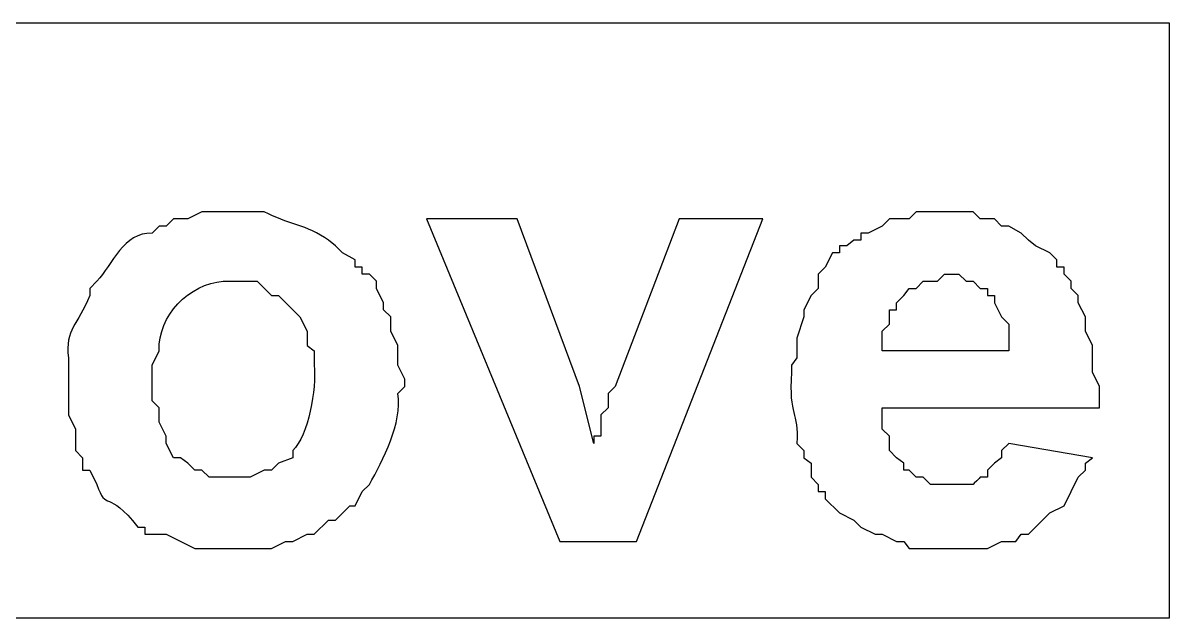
# Model space of a CAD drawing. Header units: millimetres. Extents: x -109 to -14.2, y -107.5 to -24.7.
# Drawn here: x -58.28 to -54.127, y -94.376 to -92.22 of the extents above; entities that cross this region are included whole.
import ezdxf

# ---------------------------------------------------------------- set-up
doc = ezdxf.new("R2010")
doc.units = ezdxf.units.MM
doc.header["$MEASUREMENT"] = 0
doc.layers.add('layer 1', color=7, linetype='Continuous')

msp = doc.modelspace()

# ---------------------------------------------------------------- linework, layer by layer
at = {"layer": 'layer 1', "color": 0}
for points, knots in [([(-64.4912, -92.2205), (-64.4912, -92.2205), (-64.4912, -94.3759), (-64.4912, -94.3759), (-64.4912, -94.3759), (-64.4912, -94.3759), (-54.1269, -94.3759), (-54.1269, -94.3759), (-54.1269, -94.3759), (-54.1269, -94.3759), (-54.1269, -92.2205), (-54.1269, -92.2205), (-54.1269, -92.2205), (-54.1269, -92.2205), (-64.4912, -92.2205), (-64.4912, -92.2205)], [0, 0, 0, 0, 0.2, 0.2, 0.2, 0.2, 0.4, 0.4, 0.4, 0.4, 0.6, 0.6, 0.6, 0.6, 1, 1, 1, 1]), ([(-58.1151, -93.5112), (-58.1151, -93.5112), (-58.1151, -93.4337), (-58.1151, -93.4337), (-58.1151, -93.4337), (-58.1271, -93.3274), (-58.082, -93.3175), (-58.0377, -93.2079), (-58.0377, -93.2079), (-58.0377, -93.2079), (-58.0377, -93.1821), (-58.0377, -93.1821), (-58.0377, -93.1821), (-58.0377, -93.1821), (-58.0119, -93.1562), (-58.0119, -93.1562), (-58.0119, -93.1562), (-57.9558, -93.0954), (-57.9146, -92.9777), (-57.8118, -92.982), (-57.8118, -92.982), (-57.8118, -92.982), (-57.786, -92.9562), (-57.786, -92.9562), (-57.786, -92.9562), (-57.786, -92.9562), (-57.7602, -92.9562), (-57.7602, -92.9562), (-57.7602, -92.9562), (-57.7602, -92.9562), (-57.7344, -92.9304), (-57.7344, -92.9304), (-57.7344, -92.9304), (-57.7344, -92.9304), (-57.6828, -92.9304), (-57.6828, -92.9304), (-57.6828, -92.9304), (-57.6828, -92.9304), (-57.6311, -92.9045), (-57.6311, -92.9045), (-57.6311, -92.9045), (-57.6311, -92.9045), (-57.4053, -92.9045), (-57.4053, -92.9045), (-57.4053, -92.9045), (-57.3231, -92.9488), (-57.2502, -92.9513), (-57.173, -93.0078), (-57.173, -93.0078), (-57.173, -93.0078), (-57.1471, -93.0272), (-57.1471, -93.0272), (-57.1471, -93.0272), (-57.1471, -93.0272), (-57.1213, -93.053), (-57.1213, -93.053), (-57.1213, -93.053), (-57.1213, -93.053), (-57.0761, -93.0788), (-57.0761, -93.0788), (-57.0761, -93.0788), (-57.0761, -93.0788), (-57.0761, -93.1046), (-57.0761, -93.1046), (-57.0761, -93.1046), (-57.0761, -93.1046), (-57.0503, -93.1046), (-57.0503, -93.1046), (-57.0503, -93.1046), (-57.0503, -93.1046), (-57.0503, -93.1304), (-57.0503, -93.1304), (-57.0503, -93.1304), (-57.0503, -93.1304), (-57.0245, -93.1304), (-57.0245, -93.1304), (-57.0245, -93.1304), (-57.0245, -93.1304), (-56.9987, -93.1562), (-56.9987, -93.1562), (-56.9987, -93.1562), (-56.9987, -93.1562), (-56.9987, -93.1821), (-56.9987, -93.1821), (-56.9987, -93.1821), (-56.9987, -93.1821), (-56.9729, -93.2337), (-56.9729, -93.2337), (-56.9729, -93.2337), (-56.9729, -93.2337), (-56.9729, -93.2595), (-56.9729, -93.2595), (-56.9729, -93.2595), (-56.9729, -93.2595), (-56.9471, -93.2853), (-56.9471, -93.2853), (-56.9471, -93.2853), (-56.9471, -93.2853), (-56.9471, -93.3369), (-56.9471, -93.3369), (-56.9471, -93.3369), (-56.9471, -93.3369), (-56.9213, -93.3886), (-56.9213, -93.3886), (-56.9213, -93.3886), (-56.9213, -93.3886), (-56.9213, -93.4596), (-56.9213, -93.4596), (-56.9213, -93.4596), (-56.9213, -93.4596), (-56.8954, -93.5112), (-56.8954, -93.5112), (-56.8954, -93.5112), (-56.8954, -93.5112), (-56.8954, -93.537), (-56.8954, -93.537), (-56.8954, -93.537), (-56.8954, -93.537), (-56.9213, -93.5628), (-56.9213, -93.5628), (-56.9213, -93.5628), (-56.9044, -93.6701), (-56.975, -93.8036), (-57.0245, -93.8919), (-57.0245, -93.8919), (-57.0245, -93.8919), (-57.0503, -93.9178), (-57.0503, -93.9178), (-57.0503, -93.9178), (-57.0503, -93.9178), (-57.0761, -93.9694), (-57.0761, -93.9694), (-57.0761, -93.9694), (-57.0761, -93.9694), (-57.0955, -93.9694), (-57.0955, -93.9694), (-57.0955, -93.9694), (-57.0955, -93.9694), (-57.1471, -94.021), (-57.1471, -94.021), (-57.1471, -94.021), (-57.1471, -94.021), (-57.173, -94.021), (-57.173, -94.021), (-57.173, -94.021), (-57.173, -94.021), (-57.2246, -94.0726), (-57.2246, -94.0726), (-57.2246, -94.0726), (-57.2246, -94.0726), (-57.2504, -94.0726), (-57.2504, -94.0726), (-57.2504, -94.0726), (-57.2504, -94.0726), (-57.302, -94.0985), (-57.302, -94.0985), (-57.302, -94.0985), (-57.302, -94.0985), (-57.3278, -94.0985), (-57.3278, -94.0985), (-57.3278, -94.0985), (-57.3278, -94.0985), (-57.3795, -94.1243), (-57.3795, -94.1243), (-57.3795, -94.1243), (-57.3795, -94.1243), (-57.657, -94.1243), (-57.657, -94.1243), (-57.657, -94.1243), (-57.657, -94.1243), (-57.7602, -94.0726), (-57.7602, -94.0726), (-57.7602, -94.0726), (-57.7602, -94.0726), (-57.8376, -94.0726), (-57.8376, -94.0726), (-57.8376, -94.0726), (-57.8376, -94.0726), (-57.8376, -94.0468), (-57.8376, -94.0468), (-57.8376, -94.0468), (-57.8376, -94.0468), (-57.8635, -94.0468), (-57.8635, -94.0468), (-57.8635, -94.0468), (-57.9734, -93.9049), (-57.9779, -93.9927), (-58.0119, -93.8919), (-58.0119, -93.8919), (-58.0119, -93.8919), (-58.0377, -93.8403), (-58.0377, -93.8403), (-58.0377, -93.8403), (-58.0377, -93.8403), (-58.0635, -93.8403), (-58.0635, -93.8403), (-58.0635, -93.8403), (-58.0635, -93.8403), (-58.0635, -93.7951), (-58.0635, -93.7951), (-58.0635, -93.7951), (-58.0635, -93.7951), (-58.0893, -93.7693), (-58.0893, -93.7693), (-58.0893, -93.7693), (-58.0893, -93.7693), (-58.0893, -93.6919), (-58.0893, -93.6919), (-58.0893, -93.6919), (-58.0893, -93.6919), (-58.1151, -93.6402), (-58.1151, -93.6402), (-58.1151, -93.6402), (-58.1151, -93.6402), (-58.1151, -93.5112), (-58.1151, -93.5112)], [0, 0, 0, 0, 0.018182, 0.018182, 0.018182, 0.018182, 0.036364, 0.036364, 0.036364, 0.036364, 0.054545, 0.054545, 0.054545, 0.054545, 0.072727, 0.072727, 0.072727, 0.072727, 0.090909, 0.090909, 0.090909, 0.090909, 0.109091, 0.109091, 0.109091, 0.109091, 0.127273, 0.127273, 0.127273, 0.127273, 0.145455, 0.145455, 0.145455, 0.145455, 0.163636, 0.163636, 0.163636, 0.163636, 0.181818, 0.181818, 0.181818, 0.181818, 0.2, 0.2, 0.2, 0.2, 0.218182, 0.218182, 0.218182, 0.218182, 0.236364, 0.236364, 0.236364, 0.236364, 0.254545, 0.254545, 0.254545, 0.254545, 0.272727, 0.272727, 0.272727, 0.272727, 0.290909, 0.290909, 0.290909, 0.290909, 0.309091, 0.309091, 0.309091, 0.309091, 0.327273, 0.327273, 0.327273, 0.327273, 0.345455, 0.345455, 0.345455, 0.345455, 0.363636, 0.363636, 0.363636, 0.363636, 0.381818, 0.381818, 0.381818, 0.381818, 0.4, 0.4, 0.4, 0.4, 0.418182, 0.418182, 0.418182, 0.418182, 0.436364, 0.436364, 0.436364, 0.436364, 0.454545, 0.454545, 0.454545, 0.454545, 0.472727, 0.472727, 0.472727, 0.472727, 0.490909, 0.490909, 0.490909, 0.490909, 0.509091, 0.509091, 0.509091, 0.509091, 0.527273, 0.527273, 0.527273, 0.527273, 0.545455, 0.545455, 0.545455, 0.545455, 0.563636, 0.563636, 0.563636, 0.563636, 0.581818, 0.581818, 0.581818, 0.581818, 0.6, 0.6, 0.6, 0.6, 0.618182, 0.618182, 0.618182, 0.618182, 0.636364, 0.636364, 0.636364, 0.636364, 0.654545, 0.654545, 0.654545, 0.654545, 0.672727, 0.672727, 0.672727, 0.672727, 0.690909, 0.690909, 0.690909, 0.690909, 0.709091, 0.709091, 0.709091, 0.709091, 0.727273, 0.727273, 0.727273, 0.727273, 0.745455, 0.745455, 0.745455, 0.745455, 0.763636, 0.763636, 0.763636, 0.763636, 0.781818, 0.781818, 0.781818, 0.781818, 0.8, 0.8, 0.8, 0.8, 0.818182, 0.818182, 0.818182, 0.818182, 0.836364, 0.836364, 0.836364, 0.836364, 0.854545, 0.854545, 0.854545, 0.854545, 0.872727, 0.872727, 0.872727, 0.872727, 0.890909, 0.890909, 0.890909, 0.890909, 0.909091, 0.909091, 0.909091, 0.909091, 0.927273, 0.927273, 0.927273, 0.927273, 0.945455, 0.945455, 0.945455, 0.945455, 0.963636, 0.963636, 0.963636, 0.963636, 1, 1, 1, 1]), ([(-56.334, -94.0985), (-56.334, -94.0985), (-56.818, -92.9304), (-56.818, -92.9304), (-56.818, -92.9304), (-56.818, -92.9304), (-56.4889, -92.9304), (-56.4889, -92.9304), (-56.4889, -92.9304), (-56.4889, -92.9304), (-56.263, -93.537), (-56.263, -93.537), (-56.263, -93.537), (-56.263, -93.537), (-56.2114, -93.7435), (-56.2114, -93.7435), (-56.2114, -93.7435), (-56.2114, -93.7435), (-56.2114, -93.7177), (-56.2114, -93.7177), (-56.2114, -93.7177), (-56.2114, -93.7177), (-56.1856, -93.7177), (-56.1856, -93.7177), (-56.1856, -93.7177), (-56.1856, -93.7177), (-56.1856, -93.6402), (-56.1856, -93.6402), (-56.1856, -93.6402), (-56.1856, -93.6402), (-56.1597, -93.6144), (-56.1597, -93.6144), (-56.1597, -93.6144), (-56.1597, -93.6144), (-56.1597, -93.5628), (-56.1597, -93.5628), (-56.1597, -93.5628), (-56.1597, -93.5628), (-56.1339, -93.537), (-56.1339, -93.537), (-56.1339, -93.537), (-56.1339, -93.537), (-55.9016, -92.9304), (-55.9016, -92.9304), (-55.9016, -92.9304), (-55.9016, -92.9304), (-55.5983, -92.9304), (-55.5983, -92.9304), (-55.5983, -92.9304), (-55.5983, -92.9304), (-56.0565, -94.0985), (-56.0565, -94.0985), (-56.0565, -94.0985), (-56.0565, -94.0985), (-56.334, -94.0985), (-56.334, -94.0985)], [0, 0, 0, 0, 0.066667, 0.066667, 0.066667, 0.066667, 0.133333, 0.133333, 0.133333, 0.133333, 0.2, 0.2, 0.2, 0.2, 0.266667, 0.266667, 0.266667, 0.266667, 0.333333, 0.333333, 0.333333, 0.333333, 0.4, 0.4, 0.4, 0.4, 0.466667, 0.466667, 0.466667, 0.466667, 0.533333, 0.533333, 0.533333, 0.533333, 0.6, 0.6, 0.6, 0.6, 0.666667, 0.666667, 0.666667, 0.666667, 0.733333, 0.733333, 0.733333, 0.733333, 0.8, 0.8, 0.8, 0.8, 0.866667, 0.866667, 0.866667, 0.866667, 1, 1, 1, 1]), ([(-54.7077, -93.7435), (-54.7077, -93.7435), (-54.4044, -93.7951), (-54.4044, -93.7951), (-54.4044, -93.7951), (-54.4044, -93.7951), (-54.4302, -93.8145), (-54.4302, -93.8145), (-54.4302, -93.8145), (-54.4302, -93.8145), (-54.4302, -93.8403), (-54.4302, -93.8403), (-54.4302, -93.8403), (-54.4302, -93.8403), (-54.456, -93.8661), (-54.456, -93.8661), (-54.456, -93.8661), (-54.456, -93.8661), (-54.5076, -93.9694), (-54.5076, -93.9694), (-54.5076, -93.9694), (-54.5076, -93.9694), (-54.5593, -93.9952), (-54.5593, -93.9952), (-54.5593, -93.9952), (-54.5593, -93.9952), (-54.6367, -94.0726), (-54.6367, -94.0726), (-54.6367, -94.0726), (-54.6367, -94.0726), (-54.6625, -94.0726), (-54.6625, -94.0726), (-54.6625, -94.0726), (-54.6625, -94.0726), (-54.6819, -94.0985), (-54.6819, -94.0985), (-54.6819, -94.0985), (-54.6819, -94.0985), (-54.7335, -94.0985), (-54.7335, -94.0985), (-54.7335, -94.0985), (-54.7335, -94.0985), (-54.7852, -94.1243), (-54.7852, -94.1243), (-54.7852, -94.1243), (-54.7852, -94.1243), (-55.0691, -94.1243), (-55.0691, -94.1243), (-55.0691, -94.1243), (-55.0691, -94.1243), (-55.0885, -94.0985), (-55.0885, -94.0985), (-55.0885, -94.0985), (-55.0885, -94.0985), (-55.1143, -94.0985), (-55.1143, -94.0985), (-55.1143, -94.0985), (-55.1143, -94.0985), (-55.1659, -94.0726), (-55.1659, -94.0726), (-55.1659, -94.0726), (-55.1659, -94.0726), (-55.1917, -94.0726), (-55.1917, -94.0726), (-55.1917, -94.0726), (-55.1917, -94.0726), (-55.2433, -94.0468), (-55.2433, -94.0468), (-55.2433, -94.0468), (-55.2433, -94.0468), (-55.2692, -94.021), (-55.2692, -94.021), (-55.2692, -94.021), (-55.2692, -94.021), (-55.3208, -93.9952), (-55.3208, -93.9952), (-55.3208, -93.9952), (-55.3208, -93.9952), (-55.3724, -93.9436), (-55.3724, -93.9436), (-55.3724, -93.9436), (-55.3724, -93.9436), (-55.3724, -93.9178), (-55.3724, -93.9178), (-55.3724, -93.9178), (-55.3724, -93.9178), (-55.3982, -93.9178), (-55.3982, -93.9178), (-55.3982, -93.9178), (-55.3982, -93.9178), (-55.3982, -93.8919), (-55.3982, -93.8919), (-55.3982, -93.8919), (-55.3982, -93.8919), (-55.424, -93.8661), (-55.424, -93.8661), (-55.424, -93.8661), (-55.424, -93.8661), (-55.424, -93.8145), (-55.424, -93.8145), (-55.424, -93.8145), (-55.424, -93.8145), (-55.4499, -93.7951), (-55.4499, -93.7951), (-55.4499, -93.7951), (-55.4499, -93.7951), (-55.4499, -93.7693), (-55.4499, -93.7693), (-55.4499, -93.7693), (-55.4499, -93.7693), (-55.4757, -93.7435), (-55.4757, -93.7435), (-55.4757, -93.7435), (-55.4676, -93.6226), (-55.5063, -93.6516), (-55.495, -93.4854), (-55.495, -93.4854), (-55.495, -93.4854), (-55.495, -93.4596), (-55.495, -93.4596), (-55.495, -93.4596), (-55.495, -93.4596), (-55.4757, -93.4337), (-55.4757, -93.4337), (-55.4757, -93.4337), (-55.4757, -93.4337), (-55.4757, -93.3628), (-55.4757, -93.3628), (-55.4757, -93.3628), (-55.4757, -93.3628), (-55.4499, -93.2853), (-55.4499, -93.2853), (-55.4499, -93.2853), (-55.4499, -93.2853), (-55.4499, -93.2595), (-55.4499, -93.2595), (-55.4499, -93.2595), (-55.4499, -93.2595), (-55.424, -93.2079), (-55.424, -93.2079), (-55.424, -93.2079), (-55.424, -93.2079), (-55.3982, -93.1821), (-55.3982, -93.1821), (-55.3982, -93.1821), (-55.3982, -93.1821), (-55.3982, -93.1304), (-55.3982, -93.1304), (-55.3982, -93.1304), (-55.3982, -93.1304), (-55.3724, -93.1046), (-55.3724, -93.1046), (-55.3724, -93.1046), (-55.3724, -93.1046), (-55.3466, -93.053), (-55.3466, -93.053), (-55.3466, -93.053), (-55.3466, -93.053), (-55.3208, -93.053), (-55.3208, -93.053), (-55.3208, -93.053), (-55.3208, -93.053), (-55.3208, -93.0272), (-55.3208, -93.0272), (-55.3208, -93.0272), (-55.3208, -93.0272), (-55.295, -93.0272), (-55.295, -93.0272), (-55.295, -93.0272), (-55.295, -93.0272), (-55.2692, -93.0078), (-55.2692, -93.0078), (-55.2692, -93.0078), (-55.2692, -93.0078), (-55.2433, -93.0078), (-55.2433, -93.0078), (-55.2433, -93.0078), (-55.2433, -93.0078), (-55.2433, -92.982), (-55.2433, -92.982), (-55.2433, -92.982), (-55.2433, -92.982), (-55.2175, -92.982), (-55.2175, -92.982), (-55.2175, -92.982), (-55.2175, -92.982), (-55.1659, -92.9562), (-55.1659, -92.9562), (-55.1659, -92.9562), (-55.1659, -92.9562), (-55.1401, -92.9304), (-55.1401, -92.9304), (-55.1401, -92.9304), (-55.1401, -92.9304), (-55.0691, -92.9304), (-55.0691, -92.9304), (-55.0691, -92.9304), (-55.0691, -92.9304), (-55.0433, -92.9045), (-55.0433, -92.9045), (-55.0433, -92.9045), (-55.0433, -92.9045), (-54.8368, -92.9045), (-54.8368, -92.9045), (-54.8368, -92.9045), (-54.8368, -92.9045), (-54.811, -92.9304), (-54.811, -92.9304), (-54.811, -92.9304), (-54.811, -92.9304), (-54.7593, -92.9304), (-54.7593, -92.9304), (-54.7593, -92.9304), (-54.7593, -92.9304), (-54.7335, -92.9562), (-54.7335, -92.9562), (-54.7335, -92.9562), (-54.7335, -92.9562), (-54.7077, -92.9562), (-54.7077, -92.9562), (-54.7077, -92.9562), (-54.7077, -92.9562), (-54.6625, -92.982), (-54.6625, -92.982), (-54.6625, -92.982), (-54.6625, -92.982), (-54.6367, -93.0078), (-54.6367, -93.0078), (-54.6367, -93.0078), (-54.6367, -93.0078), (-54.6109, -93.0272), (-54.6109, -93.0272), (-54.6109, -93.0272), (-54.6109, -93.0272), (-54.5593, -93.053), (-54.5593, -93.053), (-54.5593, -93.053), (-54.5593, -93.053), (-54.5335, -93.0788), (-54.5335, -93.0788), (-54.5335, -93.0788), (-54.5335, -93.0788), (-54.5335, -93.1046), (-54.5335, -93.1046), (-54.5335, -93.1046), (-54.5335, -93.1046), (-54.5076, -93.1046), (-54.5076, -93.1046), (-54.5076, -93.1046), (-54.5076, -93.1046), (-54.5076, -93.1304), (-54.5076, -93.1304), (-54.5076, -93.1304), (-54.5076, -93.1304), (-54.4818, -93.1562), (-54.4818, -93.1562), (-54.4818, -93.1562), (-54.4818, -93.1562), (-54.4818, -93.1821), (-54.4818, -93.1821), (-54.4818, -93.1821), (-54.4818, -93.1821), (-54.456, -93.2079), (-54.456, -93.2079), (-54.456, -93.2079), (-54.456, -93.2079), (-54.456, -93.2337), (-54.456, -93.2337), (-54.456, -93.2337), (-54.456, -93.2337), (-54.4302, -93.2853), (-54.4302, -93.2853), (-54.4302, -93.2853), (-54.4302, -93.2853), (-54.4302, -93.3369), (-54.4302, -93.3369), (-54.4302, -93.3369), (-54.4302, -93.3369), (-54.4044, -93.3886), (-54.4044, -93.3886), (-54.4044, -93.3886), (-54.4044, -93.3886), (-54.4044, -93.4854), (-54.4044, -93.4854), (-54.4044, -93.4854), (-54.4044, -93.4854), (-54.3786, -93.537), (-54.3786, -93.537), (-54.3786, -93.537), (-54.3786, -93.537), (-54.3786, -93.6144), (-54.3786, -93.6144), (-54.3786, -93.6144), (-54.3786, -93.6144), (-55.1659, -93.6144), (-55.1659, -93.6144), (-55.1659, -93.6144), (-55.1659, -93.6144), (-55.1659, -93.6919), (-55.1659, -93.6919), (-55.1659, -93.6919), (-55.1659, -93.6919), (-55.1401, -93.7177), (-55.1401, -93.7177), (-55.1401, -93.7177), (-55.1401, -93.7177), (-55.1401, -93.7693), (-55.1401, -93.7693), (-55.1401, -93.7693), (-55.1401, -93.7693), (-55.1143, -93.7951), (-55.1143, -93.7951), (-55.1143, -93.7951), (-55.1143, -93.7951), (-55.0885, -93.8145), (-55.0885, -93.8145), (-55.0885, -93.8145), (-55.0885, -93.8145), (-55.0885, -93.8403), (-55.0885, -93.8403), (-55.0885, -93.8403), (-55.0885, -93.8403), (-55.0691, -93.8403), (-55.0691, -93.8403), (-55.0691, -93.8403), (-55.0691, -93.8403), (-55.0433, -93.8661), (-55.0433, -93.8661), (-55.0433, -93.8661), (-55.0433, -93.8661), (-55.0175, -93.8661), (-55.0175, -93.8661), (-55.0175, -93.8661), (-55.0175, -93.8661), (-54.9917, -93.8919), (-54.9917, -93.8919), (-54.9917, -93.8919), (-54.9917, -93.8919), (-54.8368, -93.8919), (-54.8368, -93.8919), (-54.8368, -93.8919), (-54.8368, -93.8919), (-54.811, -93.8661), (-54.811, -93.8661), (-54.811, -93.8661), (-54.811, -93.8661), (-54.7852, -93.8661), (-54.7852, -93.8661), (-54.7852, -93.8661), (-54.7852, -93.8661), (-54.7852, -93.8403), (-54.7852, -93.8403), (-54.7852, -93.8403), (-54.7852, -93.8403), (-54.7593, -93.8145), (-54.7593, -93.8145), (-54.7593, -93.8145), (-54.7593, -93.8145), (-54.7335, -93.7951), (-54.7335, -93.7951), (-54.7335, -93.7951), (-54.7335, -93.7951), (-54.7335, -93.7693), (-54.7335, -93.7693), (-54.7335, -93.7693), (-54.7335, -93.7693), (-54.7077, -93.7435), (-54.7077, -93.7435)], [0, 0, 0, 0, 0.010753, 0.010753, 0.010753, 0.010753, 0.021505, 0.021505, 0.021505, 0.021505, 0.032258, 0.032258, 0.032258, 0.032258, 0.043011, 0.043011, 0.043011, 0.043011, 0.053763, 0.053763, 0.053763, 0.053763, 0.064516, 0.064516, 0.064516, 0.064516, 0.075269, 0.075269, 0.075269, 0.075269, 0.086022, 0.086022, 0.086022, 0.086022, 0.096774, 0.096774, 0.096774, 0.096774, 0.107527, 0.107527, 0.107527, 0.107527, 0.11828, 0.11828, 0.11828, 0.11828, 0.129032, 0.129032, 0.129032, 0.129032, 0.139785, 0.139785, 0.139785, 0.139785, 0.150538, 0.150538, 0.150538, 0.150538, 0.16129, 0.16129, 0.16129, 0.16129, 0.172043, 0.172043, 0.172043, 0.172043, 0.182796, 0.182796, 0.182796, 0.182796, 0.193548, 0.193548, 0.193548, 0.193548, 0.204301, 0.204301, 0.204301, 0.204301, 0.215054, 0.215054, 0.215054, 0.215054, 0.225806, 0.225806, 0.225806, 0.225806, 0.236559, 0.236559, 0.236559, 0.236559, 0.247312, 0.247312, 0.247312, 0.247312, 0.258065, 0.258065, 0.258065, 0.258065, 0.268817, 0.268817, 0.268817, 0.268817, 0.27957, 0.27957, 0.27957, 0.27957, 0.290323, 0.290323, 0.290323, 0.290323, 0.301075, 0.301075, 0.301075, 0.301075, 0.311828, 0.311828, 0.311828, 0.311828, 0.322581, 0.322581, 0.322581, 0.322581, 0.333333, 0.333333, 0.333333, 0.333333, 0.344086, 0.344086, 0.344086, 0.344086, 0.354839, 0.354839, 0.354839, 0.354839, 0.365591, 0.365591, 0.365591, 0.365591, 0.376344, 0.376344, 0.376344, 0.376344, 0.387097, 0.387097, 0.387097, 0.387097, 0.397849, 0.397849, 0.397849, 0.397849, 0.408602, 0.408602, 0.408602, 0.408602, 0.419355, 0.419355, 0.419355, 0.419355, 0.430108, 0.430108, 0.430108, 0.430108, 0.44086, 0.44086, 0.44086, 0.44086, 0.451613, 0.451613, 0.451613, 0.451613, 0.462366, 0.462366, 0.462366, 0.462366, 0.473118, 0.473118, 0.473118, 0.473118, 0.483871, 0.483871, 0.483871, 0.483871, 0.494624, 0.494624, 0.494624, 0.494624, 0.505376, 0.505376, 0.505376, 0.505376, 0.516129, 0.516129, 0.516129, 0.516129, 0.526882, 0.526882, 0.526882, 0.526882, 0.537634, 0.537634, 0.537634, 0.537634, 0.548387, 0.548387, 0.548387, 0.548387, 0.55914, 0.55914, 0.55914, 0.55914, 0.569892, 0.569892, 0.569892, 0.569892, 0.580645, 0.580645, 0.580645, 0.580645, 0.591398, 0.591398, 0.591398, 0.591398, 0.602151, 0.602151, 0.602151, 0.602151, 0.612903, 0.612903, 0.612903, 0.612903, 0.623656, 0.623656, 0.623656, 0.623656, 0.634409, 0.634409, 0.634409, 0.634409, 0.645161, 0.645161, 0.645161, 0.645161, 0.655914, 0.655914, 0.655914, 0.655914, 0.666667, 0.666667, 0.666667, 0.666667, 0.677419, 0.677419, 0.677419, 0.677419, 0.688172, 0.688172, 0.688172, 0.688172, 0.698925, 0.698925, 0.698925, 0.698925, 0.709677, 0.709677, 0.709677, 0.709677, 0.72043, 0.72043, 0.72043, 0.72043, 0.731183, 0.731183, 0.731183, 0.731183, 0.741935, 0.741935, 0.741935, 0.741935, 0.752688, 0.752688, 0.752688, 0.752688, 0.763441, 0.763441, 0.763441, 0.763441, 0.774194, 0.774194, 0.774194, 0.774194, 0.784946, 0.784946, 0.784946, 0.784946, 0.795699, 0.795699, 0.795699, 0.795699, 0.806452, 0.806452, 0.806452, 0.806452, 0.817204, 0.817204, 0.817204, 0.817204, 0.827957, 0.827957, 0.827957, 0.827957, 0.83871, 0.83871, 0.83871, 0.83871, 0.849462, 0.849462, 0.849462, 0.849462, 0.860215, 0.860215, 0.860215, 0.860215, 0.870968, 0.870968, 0.870968, 0.870968, 0.88172, 0.88172, 0.88172, 0.88172, 0.892473, 0.892473, 0.892473, 0.892473, 0.903226, 0.903226, 0.903226, 0.903226, 0.913978, 0.913978, 0.913978, 0.913979, 0.924731, 0.924731, 0.924731, 0.924731, 0.935484, 0.935484, 0.935484, 0.935484, 0.946237, 0.946237, 0.946237, 0.946237, 0.956989, 0.956989, 0.956989, 0.956989, 0.967742, 0.967742, 0.967742, 0.967742, 0.978495, 0.978495, 0.978495, 0.978495, 1, 1, 1, 1]), ([(-54.7077, -93.4079), (-54.7077, -93.4079), (-54.7077, -93.3111), (-54.7077, -93.3111), (-54.7077, -93.3111), (-54.7077, -93.3111), (-54.7335, -93.2853), (-54.7335, -93.2853), (-54.7335, -93.2853), (-54.7335, -93.2853), (-54.7593, -93.2337), (-54.7593, -93.2337), (-54.7593, -93.2337), (-54.7593, -93.2337), (-54.7593, -93.2079), (-54.7593, -93.2079), (-54.7593, -93.2079), (-54.7593, -93.2079), (-54.7852, -93.2079), (-54.7852, -93.2079), (-54.7852, -93.2079), (-54.7852, -93.2079), (-54.7852, -93.1821), (-54.7852, -93.1821), (-54.7852, -93.1821), (-54.7852, -93.1821), (-54.811, -93.1821), (-54.811, -93.1821), (-54.811, -93.1821), (-54.811, -93.1821), (-54.8368, -93.1562), (-54.8368, -93.1562), (-54.8368, -93.1562), (-54.8368, -93.1562), (-54.8626, -93.1562), (-54.8626, -93.1562), (-54.8626, -93.1562), (-54.8626, -93.1562), (-54.8884, -93.1304), (-54.8884, -93.1304), (-54.8884, -93.1304), (-54.8884, -93.1304), (-54.94, -93.1304), (-54.94, -93.1304), (-54.94, -93.1304), (-54.94, -93.1304), (-54.9659, -93.1562), (-54.9659, -93.1562), (-54.9659, -93.1562), (-54.9659, -93.1562), (-55.0175, -93.1562), (-55.0175, -93.1562), (-55.0175, -93.1562), (-55.0175, -93.1562), (-55.0433, -93.1821), (-55.0433, -93.1821), (-55.0433, -93.1821), (-55.0433, -93.1821), (-55.0691, -93.1821), (-55.0691, -93.1821), (-55.0691, -93.1821), (-55.0691, -93.1821), (-55.0885, -93.2079), (-55.0885, -93.2079), (-55.0885, -93.2079), (-55.0885, -93.2079), (-55.1143, -93.2337), (-55.1143, -93.2337), (-55.1143, -93.2337), (-55.1143, -93.2337), (-55.1143, -93.2595), (-55.1143, -93.2595), (-55.1143, -93.2595), (-55.1143, -93.2595), (-55.1401, -93.2595), (-55.1401, -93.2595), (-55.1401, -93.2595), (-55.1401, -93.2595), (-55.1401, -93.3111), (-55.1401, -93.3111), (-55.1401, -93.3111), (-55.1401, -93.3111), (-55.1659, -93.3369), (-55.1659, -93.3369), (-55.1659, -93.3369), (-55.1659, -93.3369), (-55.1659, -93.4079), (-55.1659, -93.4079), (-55.1659, -93.4079), (-55.1659, -93.4079), (-54.7077, -93.4079), (-54.7077, -93.4079)], [0, 0, 0, 0, 0.041667, 0.041667, 0.041667, 0.041667, 0.083333, 0.083333, 0.083333, 0.083333, 0.125, 0.125, 0.125, 0.125, 0.166667, 0.166667, 0.166667, 0.166667, 0.208333, 0.208333, 0.208333, 0.208333, 0.25, 0.25, 0.25, 0.25, 0.291667, 0.291667, 0.291667, 0.291667, 0.333333, 0.333333, 0.333333, 0.333333, 0.375, 0.375, 0.375, 0.375, 0.416667, 0.416667, 0.416667, 0.416667, 0.458333, 0.458333, 0.458333, 0.458333, 0.5, 0.5, 0.5, 0.5, 0.541667, 0.541667, 0.541667, 0.541667, 0.583333, 0.583333, 0.583333, 0.583333, 0.625, 0.625, 0.625, 0.625, 0.666667, 0.666667, 0.666667, 0.666667, 0.708333, 0.708333, 0.708333, 0.708333, 0.75, 0.75, 0.75, 0.75, 0.791667, 0.791667, 0.791667, 0.791667, 0.833333, 0.833333, 0.833333, 0.833333, 0.875, 0.875, 0.875, 0.875, 0.916667, 0.916667, 0.916667, 0.916667, 1, 1, 1, 1]), ([(-57.8118, -93.5112), (-57.8118, -93.5112), (-57.8118, -93.5886), (-57.8118, -93.5886), (-57.8118, -93.5886), (-57.8118, -93.5886), (-57.786, -93.6144), (-57.786, -93.6144), (-57.786, -93.6144), (-57.786, -93.6144), (-57.786, -93.6661), (-57.786, -93.6661), (-57.786, -93.6661), (-57.786, -93.6661), (-57.7602, -93.7177), (-57.7602, -93.7177), (-57.7602, -93.7177), (-57.7602, -93.7177), (-57.7602, -93.7435), (-57.7602, -93.7435), (-57.7602, -93.7435), (-57.7602, -93.7435), (-57.7344, -93.7951), (-57.7344, -93.7951), (-57.7344, -93.7951), (-57.7344, -93.7951), (-57.7086, -93.7951), (-57.7086, -93.7951), (-57.7086, -93.7951), (-57.7086, -93.7951), (-57.6828, -93.8145), (-57.6828, -93.8145), (-57.6828, -93.8145), (-57.6828, -93.8145), (-57.657, -93.8403), (-57.657, -93.8403), (-57.657, -93.8403), (-57.657, -93.8403), (-57.6311, -93.8403), (-57.6311, -93.8403), (-57.6311, -93.8403), (-57.6311, -93.8403), (-57.6053, -93.8661), (-57.6053, -93.8661), (-57.6053, -93.8661), (-57.6053, -93.8661), (-57.4569, -93.8661), (-57.4569, -93.8661), (-57.4569, -93.8661), (-57.4569, -93.8661), (-57.4053, -93.8403), (-57.4053, -93.8403), (-57.4053, -93.8403), (-57.4053, -93.8403), (-57.3795, -93.8403), (-57.3795, -93.8403), (-57.3795, -93.8403), (-57.3795, -93.8403), (-57.3536, -93.8145), (-57.3536, -93.8145), (-57.3536, -93.8145), (-57.3536, -93.8145), (-57.302, -93.7951), (-57.302, -93.7951), (-57.302, -93.7951), (-57.302, -93.7951), (-57.302, -93.7693), (-57.302, -93.7693), (-57.302, -93.7693), (-57.246, -93.7148), (-57.2147, -93.546), (-57.2246, -93.4596), (-57.2246, -93.4596), (-57.2246, -93.4596), (-57.2246, -93.4079), (-57.2246, -93.4079), (-57.2246, -93.4079), (-57.2246, -93.4079), (-57.2504, -93.3886), (-57.2504, -93.3886), (-57.2504, -93.3886), (-57.2504, -93.3886), (-57.2504, -93.3369), (-57.2504, -93.3369), (-57.2504, -93.3369), (-57.2504, -93.3369), (-57.2762, -93.2853), (-57.2762, -93.2853), (-57.2762, -93.2853), (-57.2762, -93.2853), (-57.3536, -93.2079), (-57.3536, -93.2079), (-57.3536, -93.2079), (-57.3536, -93.2079), (-57.3795, -93.2079), (-57.3795, -93.2079), (-57.3795, -93.2079), (-57.3795, -93.2079), (-57.4311, -93.1562), (-57.4311, -93.1562), (-57.4311, -93.1562), (-57.4311, -93.1562), (-57.5537, -93.1562), (-57.5537, -93.1562), (-57.5537, -93.1562), (-57.6775, -93.1643), (-57.7909, -93.2814), (-57.786, -93.4079), (-57.786, -93.4079), (-57.786, -93.4079), (-57.8118, -93.4596), (-57.8118, -93.4596), (-57.8118, -93.4596), (-57.8118, -93.4596), (-57.8118, -93.5112), (-57.8118, -93.5112)], [0, 0, 0, 0, 0.033333, 0.033333, 0.033333, 0.033333, 0.066667, 0.066667, 0.066667, 0.066667, 0.1, 0.1, 0.1, 0.1, 0.133333, 0.133333, 0.133333, 0.133333, 0.166667, 0.166667, 0.166667, 0.166667, 0.2, 0.2, 0.2, 0.2, 0.233333, 0.233333, 0.233333, 0.233333, 0.266667, 0.266667, 0.266667, 0.266667, 0.3, 0.3, 0.3, 0.3, 0.333333, 0.333333, 0.333333, 0.333333, 0.366667, 0.366667, 0.366667, 0.366667, 0.4, 0.4, 0.4, 0.4, 0.433333, 0.433333, 0.433333, 0.433333, 0.466667, 0.466667, 0.466667, 0.466667, 0.5, 0.5, 0.5, 0.5, 0.533333, 0.533333, 0.533333, 0.533333, 0.566667, 0.566667, 0.566667, 0.566667, 0.6, 0.6, 0.6, 0.6, 0.633333, 0.633333, 0.633333, 0.633333, 0.666667, 0.666667, 0.666667, 0.666667, 0.7, 0.7, 0.7, 0.7, 0.733333, 0.733333, 0.733333, 0.733333, 0.766667, 0.766667, 0.766667, 0.766667, 0.8, 0.8, 0.8, 0.8, 0.833333, 0.833333, 0.833333, 0.833333, 0.866667, 0.866667, 0.866667, 0.866667, 0.9, 0.9, 0.9, 0.9, 0.933333, 0.933333, 0.933333, 0.933333, 1, 1, 1, 1])]:
    msp.add_open_spline(points, degree=3, knots=knots, dxfattribs=at)

doc.saveas('drawing.dxf')
